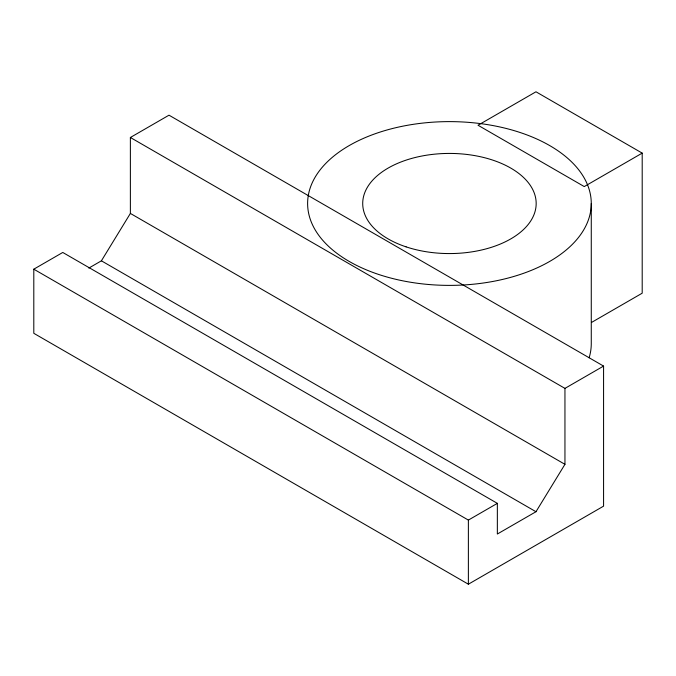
<?xml version="1.0" encoding="UTF-8"?>
<svg xmlns="http://www.w3.org/2000/svg" width="676" height="676" viewBox="0 0 676 676"><rect width="100%" height="100%" fill="white"/><g stroke="black" fill="none" stroke-linecap="round" stroke-linejoin="round"><path stroke-width="1.01" d="M88.826 268.085L101.4 260.818L130.375 213.43L130.375 137.49L169 115.182L603.575 366.088L603.575 506.147L468.375 584.208L33.8 333.302L33.8 269.183L62.775 252.461L497.35 503.358L497.35 534.023L535.975 511.724L564.95 464.327L564.95 388.387L130.375 137.49M642.2 153.122L584.258 186.576L478.025 125.246L535.967 91.792L642.2 153.122L642.2 293.19L591.5 322.46M564.95 388.387L603.575 366.088M33.8 269.183L468.375 520.089L497.35 503.358M130.375 213.43L564.95 464.327M101.4 260.818L535.975 511.724M591.272 203.501A141.825 81.88 0 0 1 378.535 274.414A141.825 81.88 0 0 1 378.535 132.589A141.825 81.88 0 0 1 591.272 203.501L591.272 343.56A141.825 81.88 0 0 1 589.117 357.798M468.375 520.089L468.375 584.208M406.082 246.858A86.722 50.066 0 0 0 536.169 203.501A86.722 50.066 0 0 0 406.082 160.136A86.722 50.066 0 0 0 406.082 246.858"/></g></svg>
